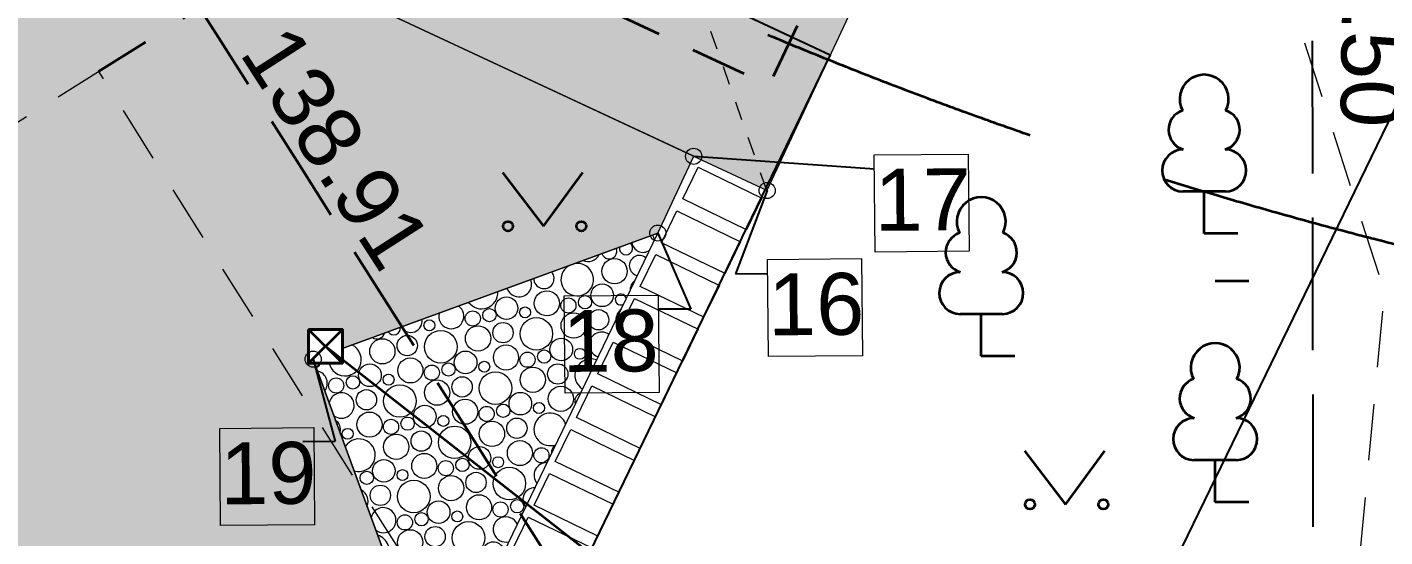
# Model space of a CAD drawing. Header units: millimetres. Extents: x 368386 to 996118, y -334862 to 250838.
# Drawn here: x 776710 to 792058, y -96360 to -90593 of the extents above; entities that cross this region are included whole.
import ezdxf

# ---------------------------------------------------------------- set-up
doc = ezdxf.new("R2010")
doc.units = ezdxf.units.MM
doc.header["$MEASUREMENT"] = 0
doc.set_wipeout_variables(frame=1)
for name, pattern in [('Dashed', [423.333333, 211.666667, -211.666667]), ('HIDDEN', [4762.5, 3175, -1587.5]), ('KATUSEALL', [1750, 625, -500, 625, 0]), ('Long Dashed', [1058.333302, 634.99999, -423.333311]), ('PINNASTEE', [2000, 1500, -500]), ('Wipeout_Contour', [1000, 0, -1000])]:
    doc.linetypes.add(name, pattern=pattern)
for name, color, linetype, lineweight in [('_ASENDIPLAAN_Pen_No__1', 7, 'Continuous', 13), ('New__ASENDIPLAAN_Pen_No__1', 7, 'Continuous', 13), ('New__ASENDIPLAAN_Pen_No__101', 252, 'Continuous', 13), ('New__ASENDIPLAAN_Pen_No__6', 5, 'Continuous', 35), ('New_ei pindi_Pen_No__7', 7, 'Continuous', 35), ('New_HALJASTUS#1_Pen_No__7', 7, 'Continuous', 35), ('New_HOONE_Pen_No__7', 7, 'Continuous', 35), ('New_KANAL_ELEMENDID_Pen_No__7', 7, 'Continuous', 35), ('New_korgus-EH2000#1_Pen_No__1', 7, 'Continuous', 13), ('New_PUU_Pen_No__7', 7, 'Continuous', 35), ('New_Sade_rek_Pen_No__84', 114, 'Continuous', 35)]:
    doc.layers.add(name, color=color, linetype=linetype, lineweight=lineweight)
doc.layers.add('_uusvertikaal', color=5, linetype='Continuous')
doc.layers.add('New_KANAL_ELEMENDID', color=7, linetype='Continuous')
for name, color, linetype, lineweight, true_color in [('New__ASENDIPLAAN_Pen_No__102', 7, 'Continuous', 13, 0xcccccc), ('New__ASENDIPLAAN_Pen_No__63', 7, 'Continuous', 18, 0xff9955), ('New_MPKAABEL_Pen_No__3', 7, 'Continuous', 18, 0xff6600), ('New_TEE#1_Pen_No__162', 7, 'Continuous', 25, 0xaaaaaa)]:
    doc.layers.add(name, color=color, linetype=linetype, lineweight=lineweight, true_color=true_color)
doc.styles.add('GENERATED_STYLE_1', font='arial.ttf')
doc.linetypes.add('Sade1', pattern='A,0,[5,TRN_EP_AS-4-01_V01_Asendiplaan1.Shx,S=13.492063,R=0,X=0,Y=0],-2600,0', length=2600)
doc.dimstyles.new('GENERATED_STYLE__3', dxfattribs={"dimtxt": 0.18, "dimasz": 364.8, "dimexe": 0.18, "dimexo": 0.0625, "dimgap": 0, "dimtad": 0, "dimtih": 1, "dimtoh": 1, "dimdec": 4, "dimzin": 0, "dimdsep": 46, "dimcen": 0.09, "dimadec": 0, "dimazin": 0, "dimtfac": 1, "dimtdec": 4, "dimtmove": 0, "dimatfit": 3, "dimldrblk": 'ARROWHEAD_1', "dimfxl": 1, "dimtolj": 1, "dimtzin": 0, "dimarcsym": 0})

# ---------------------------------------------------------------- blocks, each defined once
blk = doc.blocks.new('*X3')
at = {"layer": 'New__ASENDIPLAAN_Pen_No__102', "color": 254, "linetype": 'Continuous', "lineweight": 13, "true_color": 0xcccccc}
for centre, radius in [((783350, -93355), 143), ((782585, -93718), 142), ((783210, -93627), 128), ((781935, -93852), 75.2), ((782128, -93773), 128), ((782339, -93821), 62), ((782828, -93743), 85.8), ((783016, -93706), 75.2), ((781257, -93967), 62), ((781747, -93889), 85.8), ((782466, -94063), 184), ((782888, -93969), 143), ((783170, -93904), 115), ((781007, -94196), 115), ((781385, -94209), 184), ((781807, -94115), 143), ((782089, -94050), 115), ((780725, -94261), 143), ((782123, -94331), 142), ((782748, -94240), 128), ((782958, -94289), 62), ((781042, -94477), 142), ((781473, -94466), 75.2), ((781666, -94386), 128), ((781877, -94435), 62), ((782366, -94356), 85.8), ((782554, -94320), 75.2), ((780392, -94612), 75.2), ((780585, -94532), 128), ((780795, -94581), 62), ((781285, -94502), 85.8), ((782004, -94677), 184), ((782426, -94582), 143), ((782708, -94517), 115), ((780203, -94648), 85.8), ((780545, -94809), 115), ((780923, -94823), 184), ((781344, -94728), 143), ((781626, -94663), 115), ((782743, -94798), 142), ((781661, -94944), 142), ((782285, -94853), 128), ((782496, -94902), 62), ((780580, -95090), 142), ((781011, -95079), 75.2), ((781204, -94999), 128), ((781415, -95048), 62), ((781904, -94969), 85.8), ((782092, -94933), 75.2), ((780333, -95194), 62), ((780823, -95115), 85.8), ((781164, -95277), 115), ((781542, -95290), 184), ((781964, -95195), 143), ((782246, -95131), 115), ((780882, -95341), 143), ((782280, -95412), 142), ((781199, -95557), 142), ((781823, -95467), 128), ((782034, -95515), 62), ((782523, -95437), 85.8), ((780549, -95692), 75.2), ((780742, -95613), 128), ((780953, -95661), 62), ((781442, -95583), 85.8), ((781630, -95546), 75.2), ((782161, -95757), 184), ((780702, -95890), 115), ((781080, -95903), 184), ((781502, -95809), 143), ((781784, -95744), 115), ((781818, -96025), 142), ((781361, -96080), 128), ((781572, -96129), 62), ((782061, -96050), 85.8), ((782249, -96014), 75.2), ((780980, -96196), 85.8), ((781168, -96160), 75.2), ((781699, -96371), 184), ((781039, -96422), 143), ((781321, -96357), 115), ((781356, -96638), 142), ((781110, -96742), 62), ((781599, -96663), 85.8), ((781787, -96627), 75.2), ((781237, -96984), 184), ((781659, -96889), 143), ((781518, -97161), 128), ((781137, -97277), 85.8), ((781325, -97240), 75.2), ((781479, -97438), 115)]:
    blk.add_circle(centre, radius, dxfattribs=at)
for centre, radius, start, end in [((783672, -93013), 128, 3.3777, 32.3586), ((783048, -93104), 142, 246.1771, 334.0405), ((783290, -93129), 85.8, 196.9245, 23.2931), ((783479, -93093), 75.2, 171.8979, 48.3197), ((783672, -93013), 128, 187.859, 305.1358), ((782928, -93450), 184, 118.9323, 101.2854), ((783632, -93291), 115, 50.7148, 257.7987), ((782269, -93501), 143, 198.9379, 21.2797), ((782551, -93437), 115, 180.2688, 39.9488), ((783667, -93572), 142, 127.2688, 181.2447), ((781847, -93596), 184, 216.952, 3.2656), ((783420, -93675), 62, 9.4919, 299.0216), ((781504, -93863), 142, 165.7092, 54.5084), ((783547, -93917), 184, 131.3064, 177.2071), ((781047, -93919), 128, 211.4921, 8.7255), ((780665, -94035), 85.8, 233.7525, 346.4651), ((780854, -93998), 75.2, 212.9532, 7.2644), ((783205, -94185), 142, 54.7795, 253.734), ((780303, -94355), 184, 155.4025, 64.8152), ((779926, -94342), 115, 297.0959, 13.5078), ((783085, -94531), 184, 70.2775, 238.236), ((779961, -94623), 142, 323.3836, 76.8341), ((780263, -94874), 143, 233.3145, 166.9031), ((782985, -94823), 85.8, 105.2281, 203.2854), ((782623, -95144), 184, 18.935, 289.5785), ((780123, -95145), 128, 345.7088, 54.5088), ((780461, -95436), 184, 252.5698, 147.6478), ((782711, -95400), 75.2, 117.5848, 190.9287), ((782583, -95663), 143, 88.349, 220.1645), ((780360, -95729), 85.8, 4.6234, 35.5942), ((780420, -95955), 143, 336.8617, 63.3559), ((782443, -95934), 128, 87.2498, 221.2637), ((780737, -96171), 142, 233.1825, 167.0351), ((782121, -96276), 143, 24.557, 283.9565), ((780618, -96517), 184, 327.7321, 72.4855), ((781980, -96547), 128, 12.7044, 295.8092), ((780899, -96693), 128, 244.3391, 155.8785), ((781941, -96825), 115, 56.5647, 251.9488), ((780859, -96971), 115, 311.0865, 89.1312), ((780894, -97251), 142, 337.864, 62.3536), ((781729, -97209), 62, 25.154, 283.3596), ((781976, -97106), 142, 140.7707, 167.7428), ((781197, -97503), 143, 249.8171, 150.4005), ((781856, -97451), 184, 143.8964, 164.6171), ((781513, -97719), 142, 59.4767, 249.0368), ((781267, -97823), 62, 238.7327, 161.4849), ((781394, -98065), 184, 73.9133, 137.5735)]:
    blk.add_arc(centre, radius, start, end, dxfattribs=at)
blk = doc.blocks.new('ARROWHEAD_1')
at = {"color": 0, "linetype": 'Continuous', "lineweight": 0}
blk.add_line((0, 0), (-1, 0), dxfattribs=at)
blk.add_circle((0, 0), 0.25, dxfattribs=at)

msp = doc.modelspace()

# ---------------------------------------------------------------- hatches: boundary and pattern name
at = {"layer": 'New__ASENDIPLAAN_Pen_No__101', "linetype": 'Continuous', "lineweight": 13}
for points in [[(762239.08, -81717.81), (759611.29, -87345.14), (771498.76, -92895.53), (772187.94, -93217.31), (772005.84, -93611.02), (776372.99, -105539.15), (778222.9, -104861.85), (780292.6, -110514.88), (781662.75, -110013.24), (785091.1, -108758.05), (783999.19, -105775.66), (783017.97, -103095.63), (783130.65, -103054.37), (779943.59, -94349.46), (783838.95, -92923.28), (784244.68, -92054.41), (779597.39, -89879.39), (777888.99, -89086.51), (777960.76, -88927.06), (777182.11, -88562.83), (774880.24, -87486.09), (774828.58, -87596.7), (770479.41, -85565.77)], [(782198.71, -84256.33), (787696.29, -86827.92), (785071.02, -92440.28), (777888.99, -89086.51), (777960.76, -88927.06), (777182.11, -88562.83), (777827.5, -87180.76), (780293.95, -88335.74)]]:
    msp.add_hatch(color=252, dxfattribs=at).paths.add_polyline_path(points)
h = msp.add_hatch(dxfattribs=at)
h.set_pattern_fill('PLANK_FLOOR_0001', color=252, style=0, pattern_type=2)
h.set_pattern_definition([(110.11, (774188.2, -102490.83), (428.2, 156.783), [])])
h.paths.add_polyline_path([(784303.72, -112986.51), (777374.7, -115523.38), (771531.13, -106061.15), (769929.16, -93266.19), (770992.45, -93762.71), (777844.27, -112476.19), (783855.68, -110275.28)])
h.paths.add_polyline_path([(781623.18, -112523.26, 0.05995559), (781750.4, -112778.31, 0.78516634), (783932.82, -111999.14, 0.05995559), (783869.75, -111721.19, 1)], flags=0)

# ---------------------------------------------------------------- linework, layer by layer
at = {"layer": '_ASENDIPLAAN_Pen_No__1', "color": 7, "linetype": 'Continuous', "lineweight": 13, "flags": 128}
for points in [[(786286.2, -92037.98), (787348.58, -92029.42), (787357.43, -93129.4), (786295.06, -93137.95)], [(785080.97, -93220.73), (786143.34, -93212.18), (786152.2, -94312.15), (785089.82, -94320.71)], [(782782.23, -93634.27), (783844.6, -93625.72), (783853.46, -94725.69), (782791.08, -94734.24)], [(778887.45, -95132.68), (779949.82, -95124.13), (779958.68, -96224.1), (778896.3, -96232.65)]]:
    msp.add_lwpolyline(points, close=True, dxfattribs=at)
at = {"layer": 'New__ASENDIPLAAN_Pen_No__1', "color": 7, "linetype": 'Dashed', "lineweight": 13}
msp.add_line((785071.02, -92440.28), (782198.71, -84256.33), dxfattribs=at)
at = {"layer": 'New__ASENDIPLAAN_Pen_No__1', "color": 7, "linetype": 'Continuous', "lineweight": 13, "flags": 128}
for points in [[(762239.08, -81717.81), (759611.29, -87345.14), (771498.76, -92895.53), (772187.94, -93217.31), (772005.84, -93611.02), (776372.99, -105539.15), (778222.9, -104861.85), (780292.6, -110514.88), (781662.75, -110013.24), (785091.1, -108758.05), (783999.19, -105775.66), (783017.97, -103095.63), (783130.65, -103054.37), (779943.59, -94349.46), (783838.95, -92923.28), (784244.68, -92054.41), (779597.39, -89879.39), (777888.99, -89086.51), (777960.76, -88927.06), (777182.11, -88562.83), (774880.24, -87486.09), (774828.58, -87596.7), (770479.41, -85565.77)], [(782198.71, -84256.33), (787696.29, -86827.92), (785071.02, -92440.28), (777888.99, -89086.51), (777960.76, -88927.06), (777182.11, -88562.83), (777827.5, -87180.76), (780293.95, -88335.74)], [(784295.48, -92177.24), (785015.23, -92526.46), (784840.61, -92886.34), (784120.86, -92537.11)], [(784055.38, -92672.07), (784775.13, -93021.29), (784600.52, -93381.17), (783880.77, -93031.94)], [(779943.59, -94349.46), (781327.97, -98130.65), (783838.95, -92923.28)], [(783815.29, -93166.89), (784535.04, -93516.12), (784360.42, -93876), (783640.67, -93526.77)], [(783575.19, -93661.72), (784294.94, -94010.95), (784120.33, -94370.82), (783400.58, -94021.6)], [(783335.1, -94156.55), (784054.85, -94505.78), (783880.24, -94865.65), (783160.49, -94516.42)], [(783095.01, -94651.38), (783814.76, -95000.61), (783640.14, -95360.48), (782920.39, -95011.25)], [(782854.91, -95146.21), (783574.66, -95495.43), (783400.05, -95855.31), (782680.3, -95506.08)], [(782614.82, -95641.03), (783334.57, -95990.26), (783159.95, -96350.14), (782440.2, -96000.91)], [(782374.72, -96135.86), (783094.47, -96485.09), (782919.86, -96844.96), (782200.11, -96495.74)]]:
    msp.add_lwpolyline(points, close=True, dxfattribs=at)
at = {"layer": 'New__ASENDIPLAAN_Pen_No__6', "color": 5, "linetype": 'Long Dashed', "lineweight": 35, "flags": 128}
msp.add_lwpolyline([(783138.82, -90339.23), (785301.64, -85705.75), (787260.22, -86619.98), (785097.41, -91253.45)], close=True, dxfattribs=at)
at = {"layer": 'New_HALJASTUS#1_Pen_No__7', "color": 7, "linetype": 'Continuous', "lineweight": 35}
for p, q in [((782083.69, -92238.65), (782547.09, -92845.36)), ((782547.09, -92845.36), (782992.67, -92238.65)), ((787984.54, -95385.77), (788447.94, -95992.48)), ((788447.94, -95992.48), (788893.52, -95385.77))]:
    msp.add_line(p, q, dxfattribs=at)
for centre in [(782146.07, -92845.36), (782974.85, -92845.36), (788046.92, -95992.48), (788875.7, -95992.48)]:
    msp.add_circle(centre, 55.01, dxfattribs=at)
at = {"layer": 'New_PUU_Pen_No__7', "color": 7, "linetype": 'Continuous', "lineweight": 35}
for p, q in [((790255.63, -92453.05), (789775.63, -92453.05)), ((790015.63, -92928.05), (790015.63, -92453.05)), ((790395.63, -92928.05), (790015.63, -92928.05)), ((790520.63, -93466.05), (790140.63, -93466.05)), ((787735.63, -93839.05), (787255.63, -93839.05)), ((787495.63, -94314.05), (787495.63, -93839.05)), ((787875.63, -94314.05), (787495.63, -94314.05)), ((790380.63, -95491.05), (789900.63, -95491.05)), ((790140.63, -95966.05), (790140.63, -95491.05)), ((790520.63, -95966.05), (790140.63, -95966.05))]:
    msp.add_line(p, q, dxfattribs=at)
for centre, radius, start, end in [((790015.63, -91408.05), 276.97, 332.579899, 207.4201), ((789845.57, -91755.47), 232.57, 109.021736, 253.14154), ((790185.71, -91755.47), 232.56, 286.850816, 70.985909), ((789778.13, -92215.56), 237.51, 90.001601, 269.395297), ((790253.12, -92215.56), 237.51, 270.604703, 89.998399), ((787495.63, -92794.05), 276.97, 332.579899, 207.4201), ((787325.57, -93141.47), 232.57, 109.021736, 253.14154), ((787665.71, -93141.47), 232.56, 286.850816, 70.985909), ((787258.13, -93601.56), 237.51, 90.001601, 269.395297), ((787733.12, -93601.56), 237.51, 270.604703, 89.998399), ((790140.63, -94446.05), 276.97, 332.579899, 207.4201), ((789970.57, -94793.47), 232.57, 109.021736, 253.14154), ((790310.71, -94793.47), 232.56, 286.850816, 70.985909), ((789903.13, -95253.56), 237.51, 90.001601, 269.395297), ((790378.12, -95253.56), 237.51, 270.604703, 89.998399)]:
    msp.add_arc(centre, radius, start, end, dxfattribs=at)

# ---------------------------------------------------------------- block references
at = {"layer": 'New__ASENDIPLAAN_Pen_No__102', "color": 254, "linetype": 'Continuous', "lineweight": 13, "true_color": 0xcccccc}
msp.add_blockref('*X3', (0, 0), dxfattribs=at)

# ---------------------------------------------------------------- texts
at = {"layer": '_ASENDIPLAAN_Pen_No__1', "color": 7, "linetype": 'Continuous', "lineweight": 13, "char_height": 700, "rotation": 0.461195, "style": 'GENERATED_STYLE_1'}
for s, insert, attachment_point in [('\\A1;17', (786287.49, -92197.97), 1), ('\\A1;16', (785082.26, -93380.73), 1), ('\\A1;18', (783845.89, -93785.71), 3), ('\\A1;19', (778888.74, -95292.67), 1)]:
    msp.add_mtext(s, dxfattribs=dict(at, insert=insert, attachment_point=attachment_point))
at = {"layer": 'New_korgus-EH2000#1_Pen_No__1', "color": 7, "linetype": 'Continuous', "lineweight": 13, "char_height": 700, "attachment_point": 1, "style": 'GENERATED_STYLE_1'}
for s, insert, rotation in [('\\A1; 138.50 ', (792296.2, -88469.06), 269.321338), ('\\A1; 138.91 ', (779541.2, -90277.72), 302.749268)]:
    msp.add_mtext(s, dxfattribs=dict(at, insert=insert, rotation=rotation))

# ---------------------------------------------------------------- leaders
at = {"layer": '_ASENDIPLAAN_Pen_No__1', "color": 7, "linetype": 'Continuous', "lineweight": 13, "annotation_type": 0, "has_hookline": 1, "horizontal_direction": (0.999968, 0.008049, 0)}
for points, hookline_direction, text_width in [([(784244.68, -92054.41), (786287.49, -92197.97)], 0, 936.83), ([(785074.7, -92442), (784717.47, -93383.66), (785082.26, -93380.73)], 0, 936.36), ([(783838.95, -92923.28), (784210.68, -93782.78), (783845.89, -93785.71)], 1, 938.27)]:
    msp.add_leader(points, dimstyle='GENERATED_STYLE__3', dxfattribs=dict(at, hookline_direction=hookline_direction, text_width=text_width))

# ---------------------------------------------------------------- next in the draw order: wipeouts: each hides what was drawn before it
at = {"color": 254, "linetype": 'Wipeout_Contour', "lineweight": 0, "ltscale": 3142994.471118211}
msp.add_wipeout([(779889.36, -94012.07), (779889.36, -94395.52), (780272.81, -94395.52), (780272.81, -94012.07)], dxfattribs=at).dxf.layer = 'New_KANAL_ELEMENDID'

# ---------------------------------------------------------------- next in the draw order: linework, layer by layer
at = {"layer": '_uusvertikaal', "color": 5}
msp.add_lwpolyline([(790125.37, -102122.77), (788825.18, -98417.58), (793542.44, -88689.99), (780077.56, -82365.18)], dxfattribs=at)
at = {"layer": '_uusvertikaal'}
msp.add_lwpolyline([(770479.41, -85565.77), (777827.52, -87180.7), (785789.2, -90904.92), (782290.54, -98141.98), (786392.73, -109346.41), (783855.68, -110275.28)], dxfattribs=at)
at = {"layer": 'New__ASENDIPLAAN_Pen_No__63', "color": 21, "linetype": 'Long Dashed', "lineweight": 18, "true_color": 0xff9955, "flags": 128}
msp.add_lwpolyline([(771359.45, -100597.17), (769046.09, -96910.88), (767772.63, -97710.05), (765455.63, -93990.05), (770590.63, -90779.05), (772669.49, -94116.71), (777517.63, -91097.05), (780924.63, -96526.05), (779536.69, -97418.32), (781109.63, -99791.05), (775181.63, -103547.05), (772731.63, -99736.05)], close=True, dxfattribs=at)
at = {"layer": 'New_ei pindi_Pen_No__7', "color": 7, "linetype": 'HIDDEN', "lineweight": 35}
msp.add_circle((804441.04, -44567.67), 50000, dxfattribs=at)
at = {"layer": 'New_HOONE_Pen_No__7', "color": 7, "linetype": 'KATUSEALL', "lineweight": 35, "flags": 128}
msp.add_lwpolyline([(777517.63, -91097.05), (778659.63, -90373.48), (783619.17, -98201), (781109.63, -99791.05)], dxfattribs=at)
at = {"layer": 'New_KANAL_ELEMENDID_Pen_No__7', "color": 7, "linetype": 'Continuous', "lineweight": 35}
for p, q in [((779889.36, -94012.07), (780272.81, -94012.07)), ((779889.36, -94395.52), (779889.36, -94012.07)), ((779889.36, -94012.07), (780272.81, -94395.52)), ((780272.81, -94012.07), (779889.36, -94395.52)), ((780272.81, -94012.07), (780272.81, -94395.52)), ((780081.08, -94203.79), (780081.13, -94203.79)), ((780272.81, -94395.52), (779889.36, -94395.52))]:
    msp.add_line(p, q, dxfattribs=at)
at = {"layer": 'New_KANAL_ELEMENDID_Pen_No__7', "color": 7, "linetype": 'Continuous', "lineweight": 35, "flags": 128}
msp.add_lwpolyline([(779889.36, -94012.07), (779889.36, -94395.52), (780272.81, -94395.52), (780272.81, -94012.07)], close=True, dxfattribs=at)
at = {"layer": 'New_MPKAABEL_Pen_No__3', "color": 30, "linetype": 'Long Dashed', "lineweight": 18, "true_color": 0xff6600, "flags": 128}
msp.add_lwpolyline([(765889.63, -55326.05), (765680.63, -56409.05), (766934.63, -58062.05), (768048.63, -60303.05), (771281.63, -63763.05), (778151.63, -70405.05), (783794.63, -77300.05), (789085.63, -84299.05), (792050.63, -93588.05), (791709.63, -97267.05), (791260.63, -98263.05), (790351.63, -99526.05), (787334.63, -101977.05), (782298.49, -103990.95), (778049.63, -104103.05), (776632.63, -105120.05), (775893.63, -104726.05), (774727.63, -103563.05)], dxfattribs=at)
at = {"layer": 'New_Sade_rek_Pen_No__84', "color": 114, "linetype": 'Sade1', "lineweight": 35}
msp.add_lwpolyline([(780081.08, -94203.79), (783516.01, -96891.89)], dxfattribs=at)
at = {"layer": 'New_TEE#1_Pen_No__162', "color": 253, "linetype": 'PINNASTEE', "lineweight": 25, "true_color": 0xaaaaaa, "flags": 128}
msp.add_lwpolyline([(794045.63, -99439.05), (792927.63, -86931.05), (787942.63, -79094.05), (775725.63, -64608.05), (766962.63, -61354.05), (756948.63, -63398.05), (746010.63, -68983.05), (731032.63, -76593.05), (718023.63, -83834.05), (709565.63, -93385.05), (711080.63, -94383.05), (718886.63, -85752.05), (732061.63, -78226.05), (745894.63, -71247.05), (757719.63, -65248.05), (766558.63, -63378.05), (774741.63, -66781.05), (784795.63, -78987.05), (791230.63, -88015.05), (791250.63, -98776.05)], close=True, dxfattribs=at)

# ---------------------------------------------------------------- next in the draw order: leaders
at = {"layer": '_ASENDIPLAAN_Pen_No__1', "color": 7, "linetype": 'Continuous', "lineweight": 13, "annotation_type": 0, "has_hookline": 1, "hookline_direction": 1, "text_width": 938.27, "horizontal_direction": (0.999968, 0.008049, 0)}
msp.add_leader([(779943.59, -94349.46), (780190.79, -95282.19), (779826, -95285.13)], dimstyle='GENERATED_STYLE__3', dxfattribs=at)

doc.saveas('drawing.dxf')
